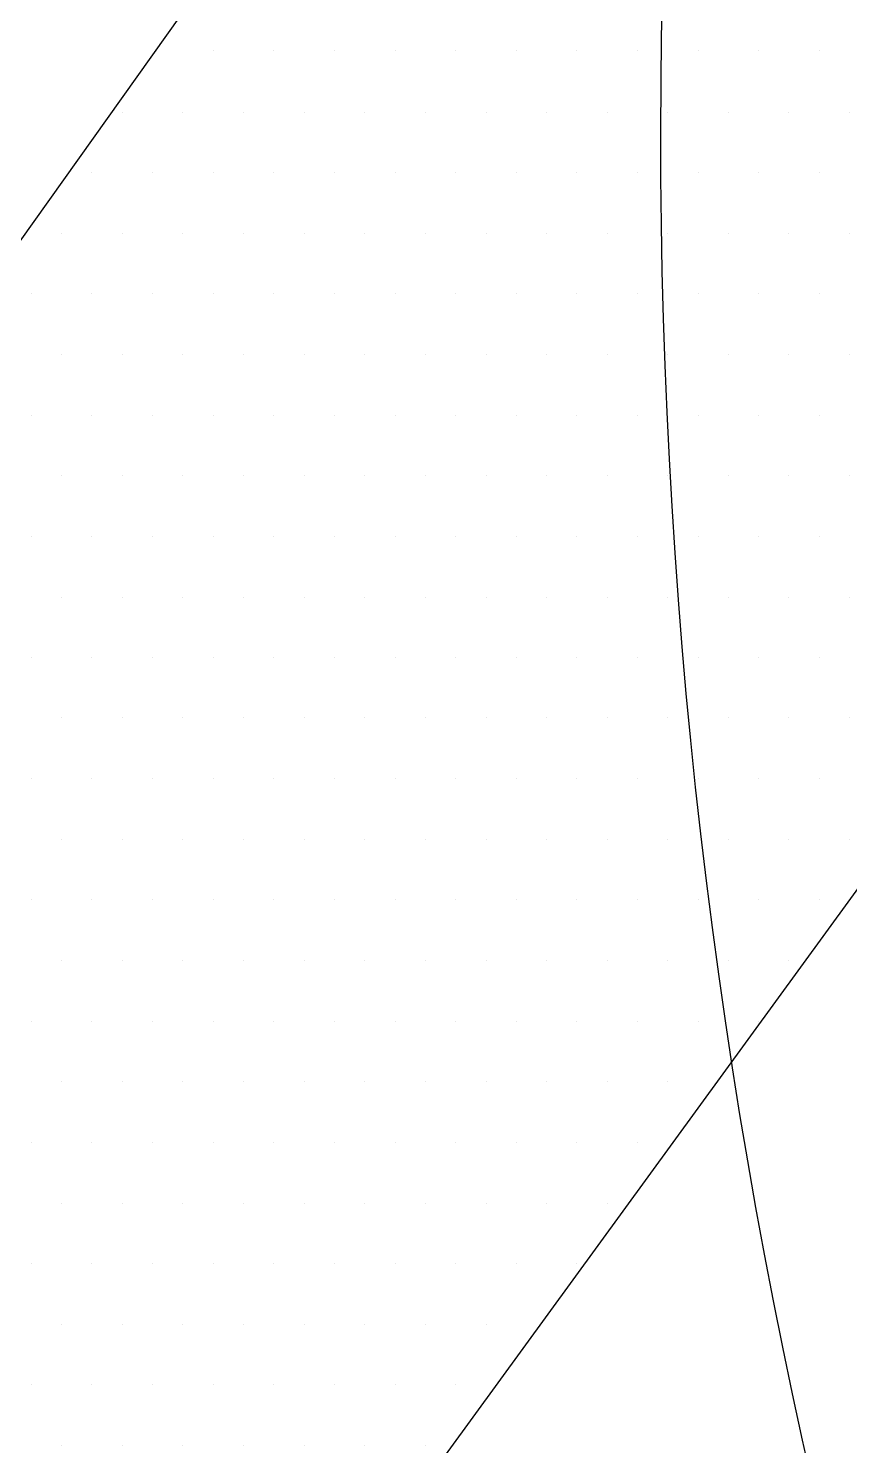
# Paper-space layout 'Layout1' of a CAD drawing. Extents: x -43 to 2298, y -18 to 768.
# Drawn here: x 1855.16 to 1855.906, y 30.13 to 31.417 of the extents above; entities that cross this region are included whole.
import ezdxf

# ---------------------------------------------------------------- set-up
doc = ezdxf.new("R2010")
doc.units = 0
doc.header["$LTSCALE"] = 2
doc.linetypes.add('CACHEX2', pattern=[0.75, 0.5, -0.25])
doc.layers.add('CARTOUCHE', color=7, linetype='Continuous')
doc.layers.add('LOGO', color=7, linetype='Continuous')

# ---------------------------------------------------------------- blocks, each defined once
blk = doc.blocks.new('A$C715108E3')
at = {"layer": 'LOGO', "color": 131}
for p, q in [((-20.7041, -13.8809), (-20.7041, -13.8809)), ((-20.6153, -13.8809), (-20.6153, -13.8809)), ((-20.524, -13.8809), (-20.524, -13.8809)), ((-20.4322, -13.8809), (-20.4322, -13.8809)), ((-20.3403, -13.8809), (-20.3403, -13.8809)), ((-20.2487, -13.8809), (-20.2487, -13.8809)), ((-20.157, -13.8809), (-20.157, -13.8809)), ((-20.065, -13.8809), (-20.065, -13.8809)), ((-19.9737, -13.8809), (-19.9737, -13.8809)), ((-19.8817, -13.8809), (-19.8817, -13.8809)), ((-19.7897, -13.8809), (-19.7897, -13.8809)), ((-19.6979, -13.8809), (-19.6979, -13.8809)), ((-20.7697, -13.9735), (-20.7697, -13.9735)), ((-20.7528, -13.9735), (-20.7528, -13.9735)), ((-20.6616, -13.9735), (-20.6616, -13.9735)), ((-20.5695, -13.9735), (-20.5695, -13.9735)), ((-20.4779, -13.9735), (-20.4779, -13.9735)), ((-20.3864, -13.9735), (-20.3864, -13.9735)), ((-20.2946, -13.9735), (-20.2946, -13.9735)), ((-20.2026, -13.9735), (-20.2026, -13.9735)), ((-20.1113, -13.9735), (-20.1113, -13.9735)), ((-20.0195, -13.9735), (-20.0195, -13.9735)), ((-19.9275, -13.9735), (-19.9275, -13.9735)), ((-19.8354, -13.9735), (-19.8354, -13.9735)), ((-19.7444, -13.9735), (-19.7444, -13.9735)), ((-19.6525, -13.9735), (-19.6525, -13.9735)), ((-20.8351, -14.065), (-20.8351, -14.065)), ((-20.7993, -14.065), (-20.7993, -14.065)), ((-20.7073, -14.065), (-20.7073, -14.065)), ((-20.6153, -14.065), (-20.6153, -14.065)), ((-20.524, -14.065), (-20.524, -14.065)), ((-20.4322, -14.065), (-20.4322, -14.065)), ((-20.3403, -14.065), (-20.3403, -14.065)), ((-20.2487, -14.065), (-20.2487, -14.065)), ((-20.157, -14.065), (-20.157, -14.065)), ((-20.065, -14.065), (-20.065, -14.065)), ((-19.9737, -14.065), (-19.9737, -14.065)), ((-19.8817, -14.065), (-19.8817, -14.065)), ((-19.7897, -14.065), (-19.7897, -14.065)), ((-19.6979, -14.065), (-19.6979, -14.065)), ((-20.8448, -14.1574), (-20.8448, -14.1574)), ((-20.7528, -14.1574), (-20.7528, -14.1574)), ((-20.6616, -14.1574), (-20.6616, -14.1574)), ((-20.5695, -14.1574), (-20.5695, -14.1574)), ((-20.4779, -14.1574), (-20.4779, -14.1574)), ((-20.3864, -14.1574), (-20.3864, -14.1574)), ((-20.2946, -14.1574), (-20.2946, -14.1574)), ((-20.2026, -14.1574), (-20.2026, -14.1574)), ((-20.1113, -14.1574), (-20.1113, -14.1574)), ((-20.0195, -14.1574), (-20.0195, -14.1574)), ((-19.9275, -14.1574), (-19.9275, -14.1574)), ((-19.8354, -14.1574), (-19.8354, -14.1574)), ((-19.7444, -14.1574), (-19.7444, -14.1574)), ((-19.6525, -14.1574), (-19.6525, -14.1574)), ((-20.8904, -14.2488), (-20.8904, -14.2488)), ((-20.7993, -14.2488), (-20.7993, -14.2488)), ((-20.7073, -14.2488), (-20.7073, -14.2488)), ((-20.6153, -14.2488), (-20.6153, -14.2488)), ((-20.524, -14.2488), (-20.524, -14.2488)), ((-20.4322, -14.2488), (-20.4322, -14.2488)), ((-20.3403, -14.2488), (-20.3403, -14.2488)), ((-20.2487, -14.2488), (-20.2487, -14.2488)), ((-20.157, -14.2488), (-20.157, -14.2488)), ((-20.065, -14.2488), (-20.065, -14.2488)), ((-19.9737, -14.2488), (-19.9737, -14.2488)), ((-19.8817, -14.2488), (-19.8817, -14.2488)), ((-19.7897, -14.2488), (-19.7897, -14.2488)), ((-19.6979, -14.2488), (-19.6979, -14.2488)), ((-20.8448, -14.3401), (-20.8448, -14.3401)), ((-20.7528, -14.3401), (-20.7528, -14.3401)), ((-20.6616, -14.3401), (-20.6616, -14.3401)), ((-20.5695, -14.3401), (-20.5695, -14.3401)), ((-20.4779, -14.3401), (-20.4779, -14.3401)), ((-20.3864, -14.3401), (-20.3864, -14.3401)), ((-20.2946, -14.3401), (-20.2946, -14.3401)), ((-20.2026, -14.3401), (-20.2026, -14.3401)), ((-20.1113, -14.3401), (-20.1113, -14.3401)), ((-20.0195, -14.3401), (-20.0195, -14.3401)), ((-19.9275, -14.3401), (-19.9275, -14.3401)), ((-19.8354, -14.3401), (-19.8354, -14.3401)), ((-19.7444, -14.3401), (-19.7444, -14.3401)), ((-19.6525, -14.3401), (-19.6525, -14.3401)), ((-20.8904, -14.4325), (-20.8904, -14.4325)), ((-20.7993, -14.4325), (-20.7993, -14.4325)), ((-20.7073, -14.4325), (-20.7073, -14.4325)), ((-20.6153, -14.4325), (-20.6153, -14.4325)), ((-20.524, -14.4325), (-20.524, -14.4325)), ((-20.4322, -14.4325), (-20.4322, -14.4325)), ((-20.3403, -14.4325), (-20.3403, -14.4325)), ((-20.2487, -14.4325), (-20.2487, -14.4325)), ((-20.157, -14.4325), (-20.157, -14.4325)), ((-20.065, -14.4325), (-20.065, -14.4325)), ((-19.9737, -14.4325), (-19.9737, -14.4325)), ((-19.8817, -14.4325), (-19.8817, -14.4325)), ((-19.7897, -14.4325), (-19.7897, -14.4325)), ((-19.6979, -14.4325), (-19.6979, -14.4325)), ((-20.8448, -14.5238), (-20.8448, -14.5238)), ((-20.7528, -14.5238), (-20.7528, -14.5238)), ((-20.6616, -14.5238), (-20.6616, -14.5238)), ((-20.5695, -14.5238), (-20.5695, -14.5238)), ((-20.4779, -14.5238), (-20.4779, -14.5238)), ((-20.3864, -14.5238), (-20.3864, -14.5238)), ((-20.2946, -14.5238), (-20.2946, -14.5238)), ((-20.2026, -14.5238), (-20.2026, -14.5238)), ((-20.1113, -14.5238), (-20.1113, -14.5238)), ((-20.0195, -14.5238), (-20.0195, -14.5238)), ((-19.9275, -14.5238), (-19.9275, -14.5238)), ((-19.8354, -14.5238), (-19.8354, -14.5238)), ((-19.7444, -14.5238), (-19.7444, -14.5238)), ((-19.6525, -14.5238), (-19.6525, -14.5238)), ((-20.8904, -14.6152), (-20.8904, -14.6152)), ((-20.7993, -14.6152), (-20.7993, -14.6152)), ((-20.7073, -14.6152), (-20.7073, -14.6152)), ((-20.6153, -14.6152), (-20.6153, -14.6152)), ((-20.524, -14.6152), (-20.524, -14.6152)), ((-20.4322, -14.6152), (-20.4322, -14.6152)), ((-20.3403, -14.6152), (-20.3403, -14.6152)), ((-20.2487, -14.6152), (-20.2487, -14.6152)), ((-20.157, -14.6152), (-20.157, -14.6152)), ((-20.065, -14.6152), (-20.065, -14.6152)), ((-19.9737, -14.6152), (-19.9737, -14.6152)), ((-19.8817, -14.6152), (-19.8817, -14.6152)), ((-19.7897, -14.6152), (-19.7897, -14.6152)), ((-19.6979, -14.6152), (-19.6979, -14.6152)), ((-20.8448, -14.7076), (-20.8448, -14.7076)), ((-20.7528, -14.7076), (-20.7528, -14.7076)), ((-20.6616, -14.7076), (-20.6616, -14.7076)), ((-20.5695, -14.7076), (-20.5695, -14.7076)), ((-20.4779, -14.7076), (-20.4779, -14.7076)), ((-20.3864, -14.7076), (-20.3864, -14.7076)), ((-20.2946, -14.7076), (-20.2946, -14.7076)), ((-20.2026, -14.7076), (-20.2026, -14.7076)), ((-20.1113, -14.7076), (-20.1113, -14.7076)), ((-20.0195, -14.7076), (-20.0195, -14.7076)), ((-19.9275, -14.7076), (-19.9275, -14.7076)), ((-19.8354, -14.7076), (-19.8354, -14.7076)), ((-19.7444, -14.7076), (-19.7444, -14.7076)), ((-19.6525, -14.7076), (-19.6525, -14.7076)), ((-20.8904, -14.7991), (-20.8904, -14.7991)), ((-20.7993, -14.7991), (-20.7993, -14.7991)), ((-20.7073, -14.7991), (-20.7073, -14.7991)), ((-20.6153, -14.7991), (-20.6153, -14.7991)), ((-20.524, -14.7991), (-20.524, -14.7991)), ((-20.4322, -14.7991), (-20.4322, -14.7991)), ((-20.3403, -14.7991), (-20.3403, -14.7991)), ((-20.2487, -14.7991), (-20.2487, -14.7991)), ((-20.157, -14.7991), (-20.157, -14.7991)), ((-20.065, -14.7991), (-20.065, -14.7991)), ((-19.9737, -14.7991), (-19.9737, -14.7991)), ((-19.8817, -14.7991), (-19.8817, -14.7991)), ((-19.7897, -14.7991), (-19.7897, -14.7991)), ((-19.6979, -14.7991), (-19.6979, -14.7991)), ((-20.8448, -14.8905), (-20.8448, -14.8905)), ((-20.7528, -14.8905), (-20.7528, -14.8905)), ((-20.6616, -14.8905), (-20.6616, -14.8905)), ((-20.5695, -14.8905), (-20.5695, -14.8905)), ((-20.4779, -14.8905), (-20.4779, -14.8905)), ((-20.3864, -14.8905), (-20.3864, -14.8905)), ((-20.2946, -14.8905), (-20.2946, -14.8905)), ((-20.2026, -14.8905), (-20.2026, -14.8905)), ((-20.1113, -14.8905), (-20.1113, -14.8905)), ((-20.0195, -14.8905), (-20.0195, -14.8905)), ((-19.9275, -14.8905), (-19.9275, -14.8905)), ((-19.8354, -14.8905), (-19.8354, -14.8905)), ((-19.7444, -14.8905), (-19.7444, -14.8905)), ((-19.6525, -14.8905), (-19.6525, -14.8905)), ((-20.8904, -14.9827), (-20.8904, -14.9827)), ((-20.7993, -14.9827), (-20.7993, -14.9827)), ((-20.7073, -14.9827), (-20.7073, -14.9827)), ((-20.6153, -14.9827), (-20.6153, -14.9827)), ((-20.524, -14.9827), (-20.524, -14.9827)), ((-20.4322, -14.9827), (-20.4322, -14.9827)), ((-20.3403, -14.9827), (-20.3403, -14.9827)), ((-20.2487, -14.9827), (-20.2487, -14.9827)), ((-20.157, -14.9827), (-20.157, -14.9827)), ((-20.065, -14.9827), (-20.065, -14.9827)), ((-19.9737, -14.9827), (-19.9737, -14.9827)), ((-19.8817, -14.9827), (-19.8817, -14.9827)), ((-19.7897, -14.9827), (-19.7897, -14.9827)), ((-19.6979, -14.9827), (-19.6979, -14.9827)), ((-20.8448, -15.0742), (-20.8448, -15.0742)), ((-20.7528, -15.0742), (-20.7528, -15.0742)), ((-20.6616, -15.0742), (-20.6616, -15.0742)), ((-20.5695, -15.0742), (-20.5695, -15.0742)), ((-20.4779, -15.0742), (-20.4779, -15.0742)), ((-20.3864, -15.0742), (-20.3864, -15.0742)), ((-20.2946, -15.0742), (-20.2946, -15.0742)), ((-20.2026, -15.0742), (-20.2026, -15.0742)), ((-20.1113, -15.0742), (-20.1113, -15.0742)), ((-20.0195, -15.0742), (-20.0195, -15.0742)), ((-19.9275, -15.0742), (-19.9275, -15.0742)), ((-19.8354, -15.0742), (-19.8354, -15.0742)), ((-19.7444, -15.0742), (-19.7444, -15.0742)), ((-19.6525, -15.0742), (-19.6525, -15.0742)), ((-20.8904, -15.1655), (-20.8904, -15.1655)), ((-20.7993, -15.1655), (-20.7993, -15.1655)), ((-20.7073, -15.1655), (-20.7073, -15.1655)), ((-20.6153, -15.1655), (-20.6153, -15.1655)), ((-20.524, -15.1655), (-20.524, -15.1655)), ((-20.4322, -15.1655), (-20.4322, -15.1655)), ((-20.3403, -15.1655), (-20.3403, -15.1655)), ((-20.2487, -15.1655), (-20.2487, -15.1655)), ((-20.157, -15.1655), (-20.157, -15.1655)), ((-20.065, -15.1655), (-20.065, -15.1655)), ((-19.9737, -15.1655), (-19.9737, -15.1655)), ((-19.8817, -15.1655), (-19.8817, -15.1655)), ((-19.7897, -15.1655), (-19.7897, -15.1655)), ((-19.6979, -15.1655), (-19.6979, -15.1655)), ((-20.8448, -15.2579), (-20.8448, -15.2579)), ((-20.7528, -15.2579), (-20.7528, -15.2579)), ((-20.6616, -15.2579), (-20.6616, -15.2579)), ((-20.5695, -15.2579), (-20.5695, -15.2579)), ((-20.4779, -15.2579), (-20.4779, -15.2579)), ((-20.3864, -15.2579), (-20.3864, -15.2579)), ((-20.2946, -15.2579), (-20.2946, -15.2579)), ((-20.2026, -15.2579), (-20.2026, -15.2579)), ((-20.1113, -15.2579), (-20.1113, -15.2579)), ((-20.0195, -15.2579), (-20.0195, -15.2579)), ((-19.9275, -15.2579), (-19.9275, -15.2579)), ((-19.8354, -15.2579), (-19.8354, -15.2579)), ((-19.7444, -15.2579), (-19.7444, -15.2579)), ((-20.8904, -15.3493), (-20.8904, -15.3493)), ((-20.7993, -15.3493), (-20.7993, -15.3493)), ((-20.7073, -15.3493), (-20.7073, -15.3493)), ((-20.6153, -15.3493), (-20.6153, -15.3493)), ((-20.524, -15.3493), (-20.524, -15.3493)), ((-20.4322, -15.3493), (-20.4322, -15.3493)), ((-20.3403, -15.3493), (-20.3403, -15.3493)), ((-20.2487, -15.3493), (-20.2487, -15.3493)), ((-20.157, -15.3493), (-20.157, -15.3493)), ((-20.065, -15.3493), (-20.065, -15.3493)), ((-19.9737, -15.3493), (-19.9737, -15.3493)), ((-19.8817, -15.3493), (-19.8817, -15.3493)), ((-19.7897, -15.3493), (-19.7897, -15.3493)), ((-20.8448, -15.4406), (-20.8448, -15.4406)), ((-20.7528, -15.4406), (-20.7528, -15.4406)), ((-20.6616, -15.4406), (-20.6616, -15.4406)), ((-20.5695, -15.4406), (-20.5695, -15.4406)), ((-20.4779, -15.4406), (-20.4779, -15.4406)), ((-20.3864, -15.4406), (-20.3864, -15.4406)), ((-20.2946, -15.4406), (-20.2946, -15.4406)), ((-20.2026, -15.4406), (-20.2026, -15.4406)), ((-20.1113, -15.4406), (-20.1113, -15.4406)), ((-20.0195, -15.4406), (-20.0195, -15.4406)), ((-19.9275, -15.4406), (-19.9275, -15.4406)), ((-20.8904, -15.5332), (-20.8904, -15.5332)), ((-20.7993, -15.5332), (-20.7993, -15.5332)), ((-20.7073, -15.5332), (-20.7073, -15.5332)), ((-20.6153, -15.5332), (-20.6153, -15.5332)), ((-20.524, -15.5332), (-20.524, -15.5332)), ((-20.4322, -15.5332), (-20.4322, -15.5332)), ((-20.3403, -15.5332), (-20.3403, -15.5332)), ((-20.2487, -15.5332), (-20.2487, -15.5332)), ((-20.157, -15.5332), (-20.157, -15.5332)), ((-20.065, -15.5332), (-20.065, -15.5332)), ((-19.9737, -15.5332), (-19.9737, -15.5332)), ((-20.8448, -15.6246), (-20.8448, -15.6246)), ((-20.7528, -15.6246), (-20.7528, -15.6246)), ((-20.6616, -15.6246), (-20.6616, -15.6246)), ((-20.5695, -15.6246), (-20.5695, -15.6246)), ((-20.4779, -15.6246), (-20.4779, -15.6246)), ((-20.3864, -15.6246), (-20.3864, -15.6246)), ((-20.2946, -15.6246), (-20.2946, -15.6246)), ((-20.2026, -15.6246), (-20.2026, -15.6246)), ((-20.1113, -15.6246), (-20.1113, -15.6246)), ((-20.0195, -15.6246), (-20.0195, -15.6246)), ((-20.8904, -15.7159), (-20.8904, -15.7159)), ((-20.7993, -15.7159), (-20.7993, -15.7159)), ((-20.7073, -15.7159), (-20.7073, -15.7159)), ((-20.6153, -15.7159), (-20.6153, -15.7159)), ((-20.524, -15.7159), (-20.524, -15.7159)), ((-20.4322, -15.7159), (-20.4322, -15.7159)), ((-20.3403, -15.7159), (-20.3403, -15.7159)), ((-20.2487, -15.7159), (-20.2487, -15.7159)), ((-20.157, -15.7159), (-20.157, -15.7159)), ((-20.065, -15.7159), (-20.065, -15.7159)), ((-20.8448, -15.8083), (-20.8448, -15.8083)), ((-20.7528, -15.8083), (-20.7528, -15.8083)), ((-20.6616, -15.8083), (-20.6616, -15.8083)), ((-20.5695, -15.8083), (-20.5695, -15.8083)), ((-20.4779, -15.8083), (-20.4779, -15.8083)), ((-20.3864, -15.8083), (-20.3864, -15.8083)), ((-20.2946, -15.8083), (-20.2946, -15.8083)), ((-20.2026, -15.8083), (-20.2026, -15.8083)), ((-20.8904, -15.8996), (-20.8904, -15.8996)), ((-20.7993, -15.8996), (-20.7993, -15.8996)), ((-20.7073, -15.8996), (-20.7073, -15.8996)), ((-20.6153, -15.8996), (-20.6153, -15.8996)), ((-20.524, -15.8996), (-20.524, -15.8996)), ((-20.4322, -15.8996), (-20.4322, -15.8996)), ((-20.3403, -15.8996), (-20.3403, -15.8996)), ((-20.2487, -15.8996), (-20.2487, -15.8996)), ((-20.8448, -15.991), (-20.8448, -15.991)), ((-20.7528, -15.991), (-20.7528, -15.991)), ((-20.6616, -15.991), (-20.6616, -15.991)), ((-20.5695, -15.991), (-20.5695, -15.991)), ((-20.4779, -15.991), (-20.4779, -15.991)), ((-20.3864, -15.991), (-20.3864, -15.991)), ((-20.2946, -15.991), (-20.2946, -15.991))]:
    blk.add_line(p, q, dxfattribs=at)
blk.add_lwpolyline([(-17.1584, -8.2441), (-18.0286, -7.9298), (-18.0526, -7.5674), (-19.5918, -4.1428), (-19.9715, -4.6917), (-20.3358, -5.3705), (-20.5244, -6.0493), (-18.8268, -9.8581), (-21.759, -9.5491), (-21.8471, -10.1027), (-21.9097, -10.8565), (-21.9352, -11.1957), (-19.0429, -11.5482), (-21.5982, -15.1374), (-21.3595, -15.879), (-21.1447, -16.5576), (-21.0193, -16.9601), (-20.5289, -16.3696), (-17.1333, -11.706)], dxfattribs=at)
blk = doc.blocks.new('A$C581E6685')
at = {"layer": 'LOGO', "color": 32, "linetype": 'CACHEX2', "ltscale": 1.5}
blk.add_ellipse((-38.0538, 23.8138), major_axis=(-19.0311, -3.534), ratio=0.590567, dxfattribs=at)
at = {"layer": 'LOGO', "color": 32}
blk.add_ellipse((-37.6144, 23.8499), major_axis=(-13.5768, -4.2839), ratio=0.791971, dxfattribs=at)
at = {"layer": 'CARTOUCHE'}
blk.add_blockref('A$C715108E3', (-31.6739, 36.3189), dxfattribs=at)
blk = doc.blocks.new('A$C74495F84')
blk.add_wipeout([(0, 25.6223), (0.1652, 26.7367), (0.7383, 27.8861), (1.6708, 28.7909), (2.8466, 29.3316), (3.5435, 29.4509), (3.5435, 29.4509), (94.9287, 29.4623), (96.0552, 29.2902), (97.2167, 28.6987), (97.7035, 28.2661), (98.0951, 27.7798), (98.6162, 26.658), (98.7362, 26.0362), (98.7516, 25.8527), (98.7585, 3.8387), (98.5719, 2.6574), (98.0189, 1.5743), (97.5848, 1.0765), (97.1232, 0.6959), (95.9338, 0.1366), (95.4142, 0.0321), (95.1105, 0.0048), (3.7555, 0.0009), (2.7133, 0.169), (1.5147, 0.7841), (0.6714, 1.6707), (0.147, 2.7876), (0.0063, 3.6209)]).dxf.layer = 'CARTOUCHE'
at = {"layer": 'CARTOUCHE'}
blk.add_rational_spline([(0, 25.6223), (0, 14.7312), (0, 3.84), (0, 0), (3.84, 0), (49.3793, 0), (94.9185, 0), (98.7585, 0), (98.7585, 3.84), (98.7585, 14.7312), (98.7585, 25.6223), (98.7585, 29.4623), (94.9185, 29.4623), (49.3793, 29.4623), (3.84, 29.4623), (0, 29.4623), (0, 25.6223)], [1, 1, 1, 0.707106781187, 1, 1, 1, 0.707106781187, 1, 1, 1, 0.707106781187, 1, 1, 1, 0.707106781187, 1], degree=2, knots=[0, 0, 0, 1, 1, 2.570796, 2.570796, 3.570796, 3.570796, 5.141593, 5.141593, 6.141593, 6.141593, 7.712389, 7.712389, 8.712389, 8.712389, 10.283185, 10.283185, 10.283185], dxfattribs=at)
at = {"layer": 'CARTOUCHE', "xscale": 0.6, "yscale": 0.6, "zscale": 0.6}
blk.add_blockref('A$C581E6685', (37.2707, 1.3806), dxfattribs=at)

psp = doc.layouts.get("Layout1")

# ---------------------------------------------------------------- block references
at = {"layer": 'CARTOUCHE'}
psp.add_blockref('A$C74495F84', (1849.4306, 16.5533), dxfattribs=at)

doc.saveas('drawing.dxf')
